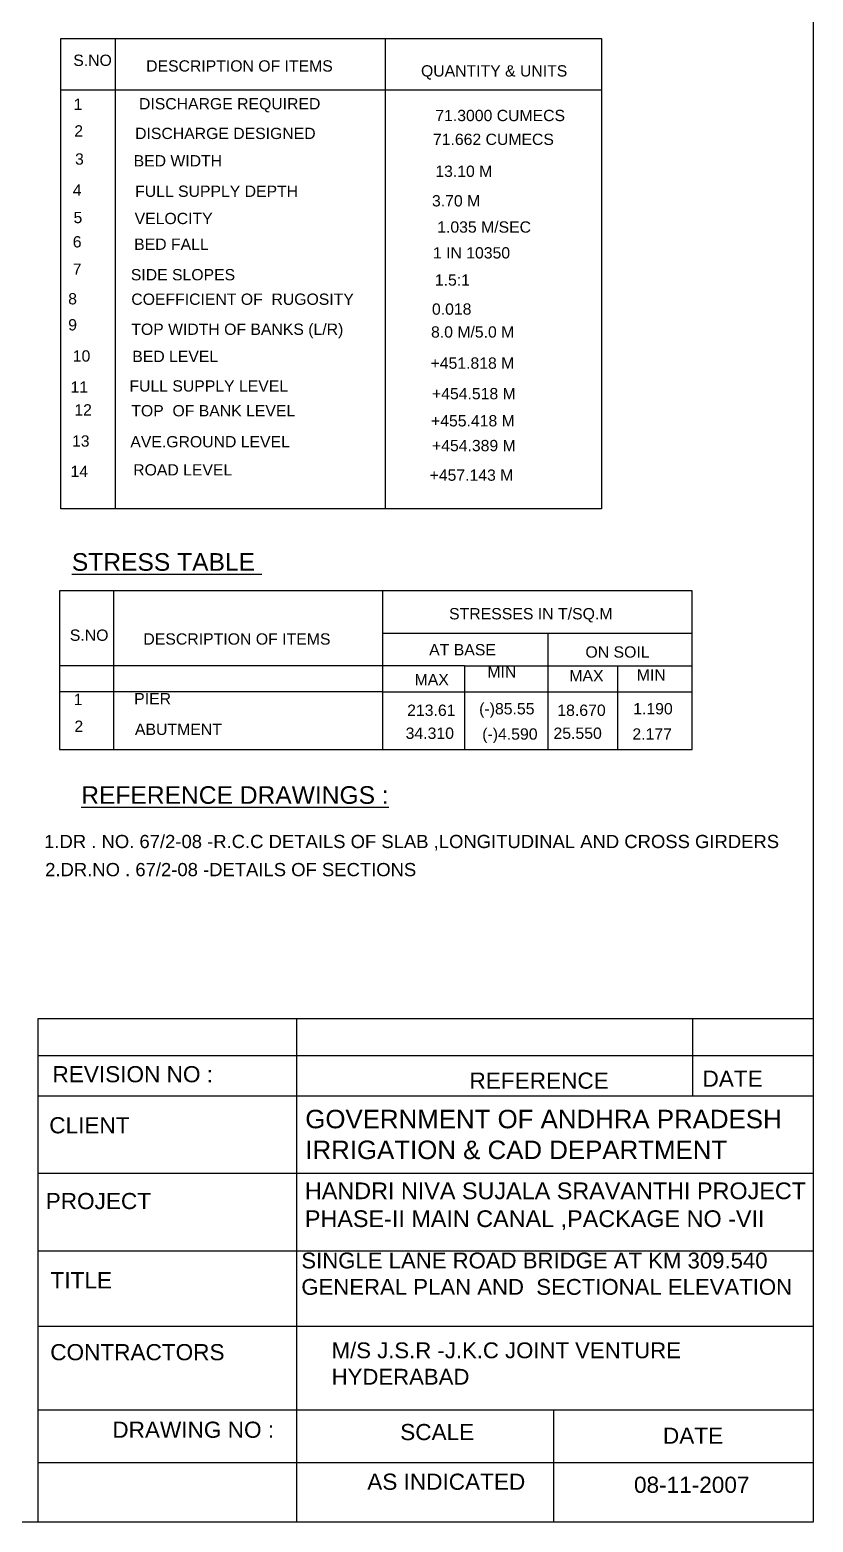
# Model space of a CAD drawing. Header units: millimetres. Extents: x -53220972 to -53198558, y 22125360 to 22140000.
# Drawn here: x -53203024 to -53198575, y 22125360 to 22133838 of the extents above; entities that cross this region are included whole.
import ezdxf

# ---------------------------------------------------------------- set-up
doc = ezdxf.new("R2010")
doc.units = ezdxf.units.MM
doc.header["$MEASUREMENT"] = 0
doc.layers.add('DIMENSION', color=7, linetype='Continuous')
doc.layers.add('TEXT', color=7, linetype='Continuous')
doc.styles.get("Standard").update_dxf_attribs({"font": 'arial.ttf', "height": 40})

msp = doc.modelspace()

# ---------------------------------------------------------------- linework, layer by layer
at = {"layer": 'DIMENSION', "color": 0}
for points in [[(-53198575, 22125360.4), (-53220972.3, 22125360.4), (-53220972.3, 22140000.3), (-53198575, 22140000.3)], [(-53202855.1, 22129749.8), (-53199261.5, 22129749.8), (-53199261.5, 22130651.6), (-53202855.1, 22130651.6)]]:
    msp.add_lwpolyline(points, close=True, dxfattribs=at)
for points in [[(-53202538.9, 22133789.3), (-53202538.9, 22131117.8)], [(-53201005.8, 22133789.3), (-53201005.8, 22131117.8)], [(-53202848.4, 22133497.8), (-53199776.1, 22133497.8)], [(-53201019.4, 22130410.2), (-53199261.5, 22130410.2)], [(-53200082.1, 22130410.2), (-53200082.1, 22129749.8)], [(-53200554.6, 22130224.9), (-53202855.1, 22130224.9)], [(-53200554.6, 22130224.9), (-53199261.5, 22130224.9)], [(-53201019.4, 22130077.9), (-53202855.1, 22130077.9)]]:
    msp.add_lwpolyline(points, dxfattribs=at)
at = {"layer": 'TEXT', "color": 0}
for points in [[(-53202848.4, 22133789.3), (-53199776.1, 22133789.3), (-53199776.1, 22131117.8), (-53202848.4, 22131117.8)], [(-53198575, 22125360.4), (-53202975.4, 22125360.4), (-53202975.4, 22128220.8), (-53198575, 22128220.8)]]:
    msp.add_lwpolyline(points, close=True, dxfattribs=at)
for points in [[(-53202548.1, 22130651.6), (-53202548.1, 22129749.8)], [(-53201019.4, 22129749.8), (-53201019.4, 22130651.6)], [(-53200554.6, 22130224.9), (-53200554.6, 22129749.8)], [(-53199685.2, 22130224.9), (-53199685.2, 22129749.8)], [(-53201019.4, 22130077.9), (-53199261.5, 22130077.9)], [(-53201509.7, 22128220.8), (-53201509.7, 22125360.4)], [(-53199259.4, 22128220.8), (-53199259.4, 22127781.7)], [(-53202975.4, 22128011.6), (-53198575, 22128011.6)], [(-53202975.4, 22127781.7), (-53198575, 22127781.7)], [(-53202975.4, 22127342.1), (-53198575, 22127342.1)], [(-53202975.4, 22126902.6), (-53198575, 22126902.6)], [(-53202975.4, 22126473.4), (-53198575, 22126473.4)], [(-53202975.4, 22125998.9), (-53198575, 22125998.9)], [(-53200049.2, 22125998.9), (-53200049.2, 22125360.4)], [(-53202975.4, 22125699.1), (-53198575, 22125699.1)]]:
    msp.add_lwpolyline(points, dxfattribs=at)

# ---------------------------------------------------------------- texts
at = {"layer": 'DIMENSION', "color": 0}
for s, height, p in [('%%UREFERENCE DRAWINGS :', 100, (-53202731.6, 22129441.3)), ('1.DR . NO. 67/2-08 -R.C.C DETAILS OF SLAB ,LONGITUDINAL AND CROSS GIRDERS', 75, (-53202942.5, 22129189.7)), ('2.DR.NO . 67/2-08 -DETAILS OF SECTIONS ', 75, (-53202936.6, 22129030.1))]:
    msp.add_text(s, height=height, dxfattribs=at).set_placement(p)
at = {"layer": 'TEXT', "color": 0}
for s, height, p in [('S.NO ', 64.11, (-53202777, 22133633.2)), ('DESCRIPTION OF ITEMS ', 64.109, (-53202363, 22133601.1)), ('QUANTITY & UNITS', 64.109, (-53200802.1, 22133573)), ('1', 64.1, (-53202775.4, 22133383.1)), ('DISCHARGE REQUIRED ', 64.109, (-53202403.6, 22133386.4)), ('71.3000 CUMECS ', 64.109, (-53200720.7, 22133319.6)), ('2', 64.1, (-53202771.1, 22133232.1)), ('DISCHARGE DESIGNED ', 64.109, (-53202425.6, 22133217.9)), ('71.662 CUMECS ', 64.109, (-53200734.2, 22133184.2)), ('3', 64.1, (-53202766.8, 22133072.4)), ('BED WIDTH ', 64.11, (-53202434.2, 22133062.3)), ('13.10 M', 64.11, (-53200720.7, 22133002.8)), ('4', 64.1, (-53202779.8, 22132895.5)), ('FULL SUPPLY DEPTH ', 64.109, (-53202425.6, 22132889.3)), ('3.70 M ', 64.11, (-53200739.6, 22132834.9)), ('5', 64.1, (-53202775.4, 22132740.1)), ('VELOCITY ', 64.11, (-53202428.4, 22132734.6)), ('1.035 M/SEC', 64.109, (-53200709.9, 22132686)), ('6', 64.1, (-53202779.8, 22132602)), ('BED FALL ', 64.11, (-53202431.1, 22132588.4)), ('1 IN 10350', 64.11, (-53200734.2, 22132539.3)), ('7', 64.1, (-53202779.8, 22132446.6)), ('SIDE SLOPES ', 64.109, (-53202450, 22132415.1)), ('1.5:1', 64.11, (-53200723.4, 22132384.9)), ('8', 64.1, (-53202805.7, 22132278.3)), ('COEFFICIENT OF  RUGOSITY ', 64.109, (-53202447.3, 22132275.9)), ('0.018', 64.11, (-53200739.7, 22132219.8)), ('9', 64.1, (-53202805.6, 22132130.6)), ('TOP WIDTH OF BANKS (L/R)', 64.109, (-53202447.3, 22132105.3)), ('8.0 M/5.0 M', 64.109, (-53200745.1, 22132089.8)), ('10', 64.11, (-53202779.7, 22131953.6)), ('BED LEVEL ', 64.11, (-53202441.9, 22131951)), ('+451.818 M', 64.11, (-53200747.8, 22131912.8)), ('11', 64.11, (-53202792.6, 22131776.7)), ('FULL SUPPLY LEVEL ', 64.109, (-53202458.1, 22131783.1)), ('+454.518 M', 64.11, (-53200739.6, 22131739.5)), ('12', 64.11, (-53202771, 22131647.2)), ('TOP  OF BANK LEVEL', 64.109, (-53202447.3, 22131642.3)), ('+455.418 M ', 64.109, (-53200745.1, 22131585.2)), ('13', 64.11, (-53202784, 22131470.3)), ('AVE.GROUND LEVEL ', 64.109, (-53202452.7, 22131466.3)), ('+454.389 M', 64.11, (-53200739.6, 22131444.4)), ('14', 64.11, (-53202792.6, 22131297.7)), ('ROAD LEVEL', 64.11, (-53202436.4, 22131306.6)), ('+457.143 M', 64.11, (-53200753.2, 22131276.5)), ('%%USTRESS TABLE ', 100, (-53202784.9, 22130765.2)), ('STRESSES IN T/SQ.M', 64.29, (-53200642.8, 22130489)), ('S.NO ', 64.29, (-53202796.6, 22130367.2)), ('DESCRIPTION OF ITEMS ', 64.29, (-53202378.9, 22130345.5)), ('AT BASE ', 64.29, (-53200755.9, 22130284.6)), ('ON SOIL', 64.29, (-53199868.3, 22130271.6)), ('MIN ', 64.29, (-53200425.3, 22130158.5)), ('MAX ', 64.29, (-53199959.7, 22130136.7)), ('MIN', 64.29, (-53199576.8, 22130141.1)), ('MAX', 64.29, (-53200838.6, 22130115)), ('1', 64.3, (-53202774.8, 22130001.9)), ('PIER ', 64.29, (-53202431.1, 22130006.3)), ('213.61', 64.29, (-53200880.8, 22129940.6)), ('(-)85.55', 64.29, (-53200471.8, 22129949.3)), ('18.670', 64.29, (-53200028, 22129940.6)), ('1.190', 64.29, (-53199597.2, 22129949.3)), ('2', 64.3, (-53202770.5, 22129849.7)), ('ABUTMENT ', 64.29, (-53202426.7, 22129832.3)), ('34.310', 64.29, (-53200889.5, 22129810.1)), ('(-)4.590', 64.29, (-53200454.4, 22129805.8)), ('25.550', 64.29, (-53200049.8, 22129810.1)), ('2.177', 64.29, (-53199601.6, 22129805.8)), ('REVISION NO :', 91.781, (-53202895, 22127859.3)), ('REFERENCE ', 91.78, (-53200526.6, 22127822.9)), ('DATE ', 91.78, (-53199203.3, 22127834.1)), ('CLIENT ', 91.78, (-53202913.4, 22127569.2)), ('PROJECT ', 91.78, (-53202933.6, 22127138.7)), ('TITLE ', 91.78, (-53202906, 22126688.9)), ('CONTRACTORS ', 91.781, (-53202907.8, 22126280.2)), ('DRAWING NO :', 91.781, (-53202555.1, 22125839.6)), ('SCALE', 91.78, (-53200920.1, 22125826.4)), ('DATE ', 91.78, (-53199428, 22125805.6)), ('AS INDICATED', 91.781, (-53201107.4, 22125544.2)), ('08-11-2007', 91.78, (-53199592.4, 22125526.9))]:
    msp.add_text(s, height=height, dxfattribs=at).set_placement(p)
at = {"layer": 'TEXT', "color": 0, "attachment_point": 1}
for s, insert, char_height, width in [('GOVERNMENT OF ANDHRA PRADESH IRRIGATION & CAD DEPARTMENT ', (-53201459.1, 22127703), 105, 2866.27), ('HANDRI NIVA SUJALA SRAVANTHI PROJECT  PHASE-II MAIN CANAL ,PACKAGE NO -VII', (-53201461.6, 22127290.2), 95, 3026.517), ('SINGLE LANE ROAD BRIDGE AT KM 309.540 GENERAL PLAN AND  SECTIONAL ELEVATION', (-53201481.8, 22126891.9), 90, 3079.243), ('M/S J.S.R -J.K.C JOINT VENTURE  HYDERABAD', (-53201309.5, 22126381.5), 90, 2058.748)]:
    msp.add_mtext(s, dxfattribs=dict(at, insert=insert, char_height=char_height, width=width))

doc.saveas('drawing.dxf')
